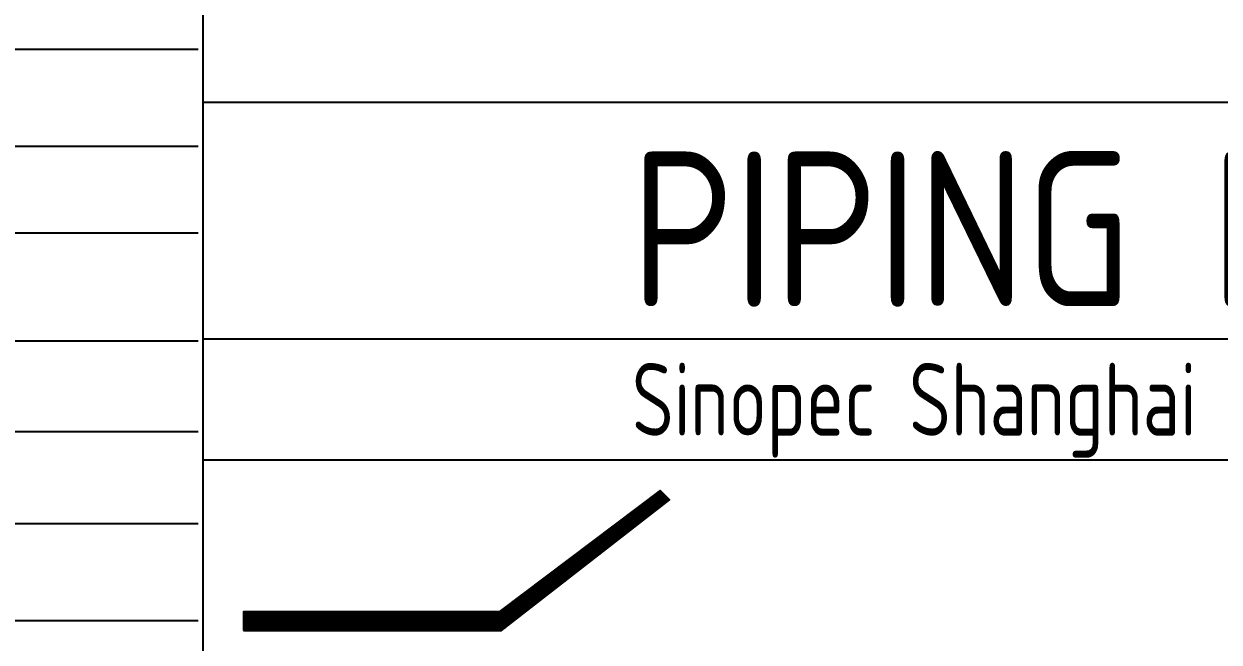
# Model space of a CAD drawing. Extents: x 0 to 594, y 0 to 420.
# Drawn here: x 395.52 to 444.8, y 27.55 to 53.05 of the extents above; entities that cross this region are included whole.
import ezdxf
from ezdxf.enums import TextEntityAlignment as Align

# ---------------------------------------------------------------- set-up
doc = ezdxf.new("R2010")
doc.units = 0
doc.header["$MEASUREMENT"] = 0
doc.linetypes.add('BORDER_2012_SLN$0$8001.Solid', pattern=[0])
doc.layers.add('BORDER_2012_SLN$0$2', color=7, linetype='Continuous')
doc.layers.add('BORDER_2012_SLN$0$BG_Level_1', color=7, linetype='BORDER_2012_SLN$0$8001.Solid', lineweight=25)
doc.layers.add('BORDER_2012_SLN$0$Level_1', color=7, linetype='BORDER_2012_SLN$0$8001.Solid', lineweight=25)
doc.styles.add('BORDER_2012_SLN$0$GOST type A', font='GOST type A')
doc.styles.add('BORDER_2012_SLN$0$GOSTtypeA', font='')
doc.styles.get('BORDER_2012_SLN$0$GOSTtypeA').set_extended_font_data('GOST type A')

# ---------------------------------------------------------------- blocks, each defined once
blk = doc.blocks.new('BORDER_2012_SLN')
at = {"lineweight": -3}
for p, q in [((418.48, 30.578), (421.574, 33.672)), ((418.61, 30.679), (421.691, 33.761)), ((418.87, 30.882), (421.769, 33.781)), ((419, 30.983), (421.784, 33.766)), ((419.26, 31.185), (421.813, 33.737)), ((419.39, 31.286), (421.827, 33.723)), ((419.651, 31.489), (421.856, 33.694)), ((419.781, 31.59), (421.87, 33.68)), ((420.041, 31.792), (421.899, 33.651)), ((420.171, 31.894), (421.914, 33.636)), ((420.431, 32.096), (421.943, 33.607)), ((420.562, 32.197), (421.957, 33.593)), ((420.822, 32.4), (421.986, 33.564)), ((420.952, 32.501), (422.001, 33.55)), ((421.212, 32.703), (422.029, 33.521)), ((417.699, 29.971), (420.869, 33.141)), ((417.829, 30.072), (420.987, 33.23)), ((418.089, 30.274), (421.221, 33.407)), ((418.219, 30.376), (421.339, 33.495)), ((421.342, 32.805), (422.044, 33.506)), ((421.603, 33.007), (422.073, 33.477)), ((421.733, 33.108), (422.087, 33.463)), ((421.993, 33.311), (422.116, 33.434)), ((422.123, 33.412), (422.131, 33.419)), ((416.918, 29.364), (420.165, 32.61)), ((417.048, 29.465), (420.282, 32.698)), ((417.309, 29.667), (420.517, 32.876)), ((417.439, 29.768), (420.634, 32.964)), ((416.137, 28.756), (419.46, 32.079)), ((416.268, 28.858), (419.577, 32.167)), ((416.528, 29.06), (419.812, 32.344)), ((416.658, 29.161), (419.93, 32.433)), ((415.357, 28.149), (418.755, 31.548)), ((415.487, 28.25), (418.873, 31.636)), ((415.747, 28.453), (419.108, 31.813)), ((415.877, 28.554), (419.225, 31.902)), ((415.099, 28.036), (418.168, 31.105)), ((415.157, 28.036), (418.403, 31.282)), ((415.186, 28.036), (418.52, 31.371)), ((414.926, 28.036), (417.464, 30.574)), ((414.984, 28.036), (417.698, 30.751)), ((415.013, 28.036), (417.816, 30.84)), ((415.07, 28.036), (418.051, 31.017)), ((414.81, 28.036), (416.994, 30.22)), ((414.839, 28.036), (417.111, 30.308)), ((414.897, 28.036), (417.346, 30.486)), ((414.637, 28.036), (416.289, 29.689)), ((414.666, 28.036), (416.407, 29.777)), ((414.723, 28.036), (416.642, 29.954)), ((414.752, 28.036), (416.759, 30.043)), ((414.463, 28.036), (415.585, 29.158)), ((414.492, 28.036), (415.702, 29.246)), ((414.55, 28.036), (415.937, 29.423)), ((414.579, 28.036), (416.054, 29.512)), ((404.572, 28.035), (405.343, 28.805)), ((404.572, 28.093), (405.285, 28.805)), ((404.572, 28.179), (405.198, 28.805)), ((404.572, 28.266), (405.111, 28.805)), ((404.572, 28.353), (405.025, 28.805)), ((404.572, 28.44), (404.938, 28.805)), ((404.572, 28.526), (404.851, 28.805)), ((404.572, 28.613), (404.764, 28.805)), ((404.572, 28.7), (404.678, 28.805)), ((404.572, 28.787), (404.591, 28.805)), ((404.572, 28.122), (405.256, 28.805)), ((404.572, 28.208), (405.169, 28.805)), ((404.572, 28.295), (405.083, 28.805)), ((404.572, 28.382), (404.996, 28.805)), ((404.572, 28.469), (404.909, 28.805)), ((404.572, 28.555), (404.822, 28.805)), ((404.572, 28.642), (404.736, 28.805)), ((404.572, 28.729), (404.649, 28.805)), ((404.601, 28.034), (405.372, 28.805)), ((404.658, 28.034), (405.43, 28.805)), ((404.687, 28.034), (405.458, 28.805)), ((404.745, 28.034), (405.516, 28.805)), ((404.774, 28.034), (405.545, 28.805)), ((404.832, 28.034), (405.603, 28.805)), ((404.861, 28.034), (405.632, 28.805)), ((404.919, 28.034), (405.69, 28.805)), ((404.948, 28.034), (405.719, 28.805)), ((405.006, 28.034), (405.777, 28.805)), ((405.034, 28.034), (405.805, 28.805)), ((405.092, 28.034), (405.863, 28.805)), ((405.121, 28.034), (405.892, 28.805)), ((405.179, 28.034), (405.95, 28.805)), ((405.208, 28.034), (405.979, 28.805)), ((405.266, 28.034), (406.037, 28.805)), ((405.295, 28.034), (406.066, 28.805)), ((405.353, 28.034), (406.124, 28.805)), ((405.382, 28.034), (406.152, 28.805)), ((405.439, 28.034), (406.21, 28.805)), ((405.468, 28.034), (406.239, 28.805)), ((405.526, 28.034), (406.297, 28.805)), ((405.555, 28.034), (406.326, 28.805)), ((405.613, 28.034), (406.384, 28.805)), ((405.642, 28.034), (406.413, 28.805)), ((405.7, 28.034), (406.471, 28.805)), ((405.729, 28.034), (406.499, 28.805)), ((405.786, 28.034), (406.557, 28.805)), ((405.815, 28.034), (406.586, 28.805)), ((405.873, 28.034), (406.644, 28.805)), ((405.902, 28.034), (406.673, 28.805)), ((405.96, 28.034), (406.731, 28.805)), ((405.989, 28.034), (406.76, 28.805)), ((406.047, 28.034), (406.818, 28.805)), ((406.076, 28.034), (406.846, 28.805)), ((406.134, 28.035), (406.904, 28.805)), ((406.162, 28.035), (406.933, 28.805)), ((406.22, 28.035), (406.991, 28.805)), ((406.249, 28.035), (407.02, 28.805)), ((406.307, 28.035), (407.078, 28.805)), ((406.336, 28.035), (407.107, 28.805)), ((406.394, 28.035), (407.165, 28.805)), ((406.423, 28.035), (407.193, 28.805)), ((406.481, 28.035), (407.251, 28.805)), ((406.51, 28.035), (407.28, 28.805)), ((406.567, 28.035), (407.338, 28.805)), ((406.596, 28.035), (407.367, 28.805)), ((406.654, 28.035), (407.425, 28.805)), ((406.683, 28.035), (407.454, 28.805)), ((406.741, 28.035), (407.512, 28.805)), ((406.77, 28.035), (407.54, 28.805)), ((406.828, 28.035), (407.598, 28.805)), ((406.857, 28.035), (407.627, 28.805)), ((406.914, 28.035), (407.685, 28.805)), ((406.943, 28.035), (407.714, 28.805)), ((407.001, 28.035), (407.772, 28.805)), ((407.03, 28.035), (407.801, 28.805)), ((407.088, 28.035), (407.859, 28.805)), ((407.117, 28.035), (407.887, 28.805)), ((407.175, 28.035), (407.945, 28.805)), ((407.204, 28.035), (407.974, 28.805)), ((407.261, 28.035), (408.032, 28.805)), ((407.29, 28.035), (408.061, 28.805)), ((407.348, 28.035), (408.119, 28.805)), ((407.377, 28.035), (408.148, 28.805)), ((407.435, 28.035), (408.206, 28.805)), ((407.464, 28.035), (408.234, 28.805)), ((407.522, 28.035), (408.292, 28.805)), ((407.551, 28.035), (408.321, 28.805)), ((407.609, 28.035), (408.379, 28.805)), ((407.637, 28.035), (408.408, 28.805)), ((407.695, 28.035), (408.466, 28.805)), ((407.724, 28.035), (408.495, 28.805)), ((407.782, 28.035), (408.553, 28.805)), ((407.811, 28.035), (408.581, 28.805)), ((407.869, 28.035), (408.639, 28.805)), ((407.898, 28.035), (408.668, 28.805)), ((407.956, 28.035), (408.726, 28.805)), ((407.985, 28.035), (408.755, 28.805)), ((408.042, 28.035), (408.813, 28.805)), ((408.071, 28.035), (408.842, 28.805)), ((408.129, 28.035), (408.9, 28.805)), ((408.158, 28.035), (408.928, 28.805)), ((408.216, 28.035), (408.986, 28.805)), ((408.245, 28.035), (409.015, 28.805)), ((408.303, 28.035), (409.073, 28.805)), ((408.332, 28.035), (409.102, 28.805)), ((408.389, 28.035), (409.16, 28.805)), ((408.418, 28.035), (409.189, 28.805)), ((408.476, 28.035), (409.246, 28.805)), ((408.505, 28.035), (409.275, 28.805)), ((408.563, 28.035), (409.333, 28.805)), ((408.592, 28.035), (409.362, 28.805)), ((408.65, 28.035), (409.42, 28.805)), ((408.679, 28.035), (409.449, 28.805)), ((408.737, 28.035), (409.507, 28.805)), ((408.765, 28.035), (409.536, 28.805)), ((408.823, 28.035), (409.593, 28.805)), ((408.852, 28.035), (409.622, 28.805)), ((408.91, 28.035), (409.68, 28.805)), ((408.939, 28.035), (409.709, 28.805)), ((408.997, 28.035), (409.767, 28.805)), ((409.026, 28.035), (409.796, 28.805)), ((409.084, 28.035), (409.854, 28.805)), ((409.113, 28.035), (409.883, 28.805)), ((409.17, 28.035), (409.94, 28.805)), ((409.199, 28.035), (409.969, 28.805)), ((409.257, 28.035), (410.027, 28.805)), ((409.286, 28.035), (410.056, 28.805)), ((409.344, 28.035), (410.114, 28.805)), ((409.373, 28.035), (410.143, 28.805)), ((409.431, 28.035), (410.201, 28.805)), ((409.46, 28.035), (410.23, 28.805)), ((409.517, 28.035), (410.287, 28.805)), ((409.546, 28.035), (410.316, 28.805)), ((409.604, 28.035), (410.374, 28.805)), ((409.633, 28.035), (410.403, 28.805)), ((409.691, 28.035), (410.461, 28.805)), ((409.72, 28.035), (410.49, 28.805)), ((409.778, 28.035), (410.548, 28.805)), ((409.807, 28.035), (410.577, 28.805)), ((409.864, 28.035), (410.634, 28.805)), ((409.893, 28.035), (410.663, 28.805)), ((409.951, 28.035), (410.721, 28.805)), ((409.98, 28.035), (410.75, 28.805)), ((410.038, 28.035), (410.808, 28.805)), ((410.067, 28.035), (410.837, 28.805)), ((410.125, 28.035), (410.895, 28.805)), ((410.154, 28.035), (410.924, 28.805)), ((410.212, 28.035), (410.981, 28.805)), ((410.24, 28.035), (411.01, 28.805)), ((410.298, 28.035), (411.068, 28.805)), ((410.327, 28.035), (411.097, 28.805)), ((410.385, 28.035), (411.155, 28.805)), ((410.414, 28.035), (411.184, 28.805)), ((410.472, 28.035), (411.242, 28.805)), ((410.501, 28.035), (411.271, 28.805)), ((410.559, 28.035), (411.328, 28.805)), ((410.588, 28.035), (411.357, 28.805)), ((410.645, 28.035), (411.415, 28.805)), ((410.674, 28.035), (411.444, 28.805)), ((410.732, 28.035), (411.502, 28.805)), ((410.761, 28.035), (411.531, 28.805)), ((410.819, 28.035), (411.589, 28.805)), ((410.848, 28.035), (411.618, 28.805)), ((410.906, 28.036), (411.675, 28.805)), ((410.935, 28.036), (411.704, 28.805)), ((410.992, 28.036), (411.762, 28.805)), ((411.021, 28.036), (411.791, 28.805)), ((411.079, 28.036), (411.849, 28.805)), ((411.108, 28.036), (411.878, 28.805)), ((411.166, 28.036), (411.936, 28.805)), ((411.195, 28.036), (411.965, 28.805)), ((411.253, 28.036), (412.022, 28.805)), ((411.282, 28.036), (412.051, 28.805)), ((411.34, 28.036), (412.109, 28.805)), ((411.368, 28.036), (412.138, 28.805)), ((411.426, 28.036), (412.196, 28.805)), ((411.455, 28.036), (412.225, 28.805)), ((411.513, 28.036), (412.283, 28.805)), ((411.542, 28.036), (412.312, 28.805)), ((411.6, 28.036), (412.369, 28.805)), ((411.629, 28.036), (412.398, 28.805)), ((411.687, 28.036), (412.456, 28.805)), ((411.716, 28.036), (412.485, 28.805)), ((411.773, 28.036), (412.543, 28.805)), ((411.802, 28.036), (412.572, 28.805)), ((411.86, 28.036), (412.63, 28.805)), ((411.889, 28.036), (412.659, 28.805)), ((411.947, 28.036), (412.716, 28.805)), ((411.976, 28.036), (412.745, 28.805)), ((412.034, 28.036), (412.803, 28.805)), ((412.063, 28.036), (412.832, 28.805)), ((412.12, 28.036), (412.89, 28.805)), ((412.149, 28.036), (412.919, 28.805)), ((412.207, 28.036), (412.977, 28.805)), ((412.236, 28.036), (413.006, 28.805)), ((412.294, 28.036), (413.063, 28.805)), ((412.323, 28.036), (413.092, 28.805)), ((412.381, 28.036), (413.15, 28.805)), ((412.41, 28.036), (413.179, 28.805)), ((412.467, 28.036), (413.237, 28.805)), ((412.496, 28.036), (413.266, 28.805)), ((412.554, 28.036), (413.324, 28.805)), ((412.583, 28.036), (413.353, 28.805)), ((412.641, 28.036), (413.41, 28.805)), ((412.67, 28.036), (413.439, 28.805)), ((412.728, 28.036), (413.497, 28.805)), ((412.757, 28.036), (413.526, 28.805)), ((412.815, 28.036), (413.584, 28.805)), ((412.843, 28.036), (413.613, 28.805)), ((412.901, 28.036), (413.671, 28.805)), ((412.93, 28.036), (413.7, 28.805)), ((412.988, 28.036), (413.757, 28.805)), ((413.017, 28.036), (413.786, 28.805)), ((413.075, 28.036), (413.844, 28.805)), ((413.104, 28.036), (413.873, 28.805)), ((413.162, 28.036), (413.931, 28.805)), ((413.191, 28.036), (413.96, 28.805)), ((413.248, 28.036), (414.018, 28.805)), ((413.277, 28.036), (414.047, 28.805)), ((413.335, 28.036), (414.104, 28.805)), ((413.364, 28.036), (414.133, 28.805)), ((413.422, 28.036), (414.191, 28.805)), ((413.451, 28.036), (414.22, 28.805)), ((413.509, 28.036), (414.278, 28.805)), ((413.538, 28.036), (414.307, 28.805)), ((413.595, 28.036), (414.365, 28.805)), ((413.624, 28.036), (414.394, 28.805)), ((413.682, 28.036), (414.451, 28.805)), ((413.711, 28.036), (414.48, 28.805)), ((413.769, 28.036), (414.538, 28.805)), ((413.798, 28.036), (414.567, 28.805)), ((413.856, 28.036), (414.625, 28.805)), ((413.885, 28.036), (414.654, 28.805)), ((413.943, 28.036), (414.712, 28.805)), ((413.971, 28.036), (414.741, 28.805)), ((414.029, 28.036), (414.798, 28.805)), ((414.058, 28.036), (414.827, 28.805)), ((414.116, 28.036), (414.885, 28.805)), ((414.145, 28.036), (414.914, 28.805)), ((414.203, 28.036), (414.972, 28.805)), ((414.232, 28.036), (415.001, 28.805)), ((414.29, 28.036), (415.059, 28.805)), ((414.319, 28.036), (415.088, 28.805)), ((414.376, 28.036), (415.232, 28.892)), ((414.405, 28.036), (415.35, 28.981))]:
    blk.add_line(p, q, dxfattribs=at)
at = {"linetype": 'BORDER_2012_SLN$0$8001.Solid', "lineweight": 25, "flags": 128}
blk.add_lwpolyline([(404.572, 28.034), (415.212, 28.036), (422.132, 33.418), (421.747, 33.803), (415.117, 28.805), (404.572, 28.805), (404.572, 28.034)], dxfattribs=at)
at = {"layer": 'BORDER_2012_SLN$0$2'}
for p, q in [((402.905, 49.817), (588.6, 49.817)), ((402.905, 40.067), (588.6, 40.067)), ((402.905, 35.067), (491.985, 35.067))]:
    blk.add_line(p, q, dxfattribs=at)
at = {"layer": 'BORDER_2012_SLN$0$BG_Level_1', "color": 7, "lineweight": -3}
for p, q in [((402.705, 52), (29.105, 52)), ((402.705, 47.992), (29.157, 48.008)), ((402.705, 44.413), (29.175, 44.419)), ((402.705, 39.963), (29.145, 40.066))]:
    blk.add_line(p, q, dxfattribs=at)
at = {"layer": 'BORDER_2012_SLN$0$Level_1', "color": 7, "lineweight": -3}
for p, q in [((402.905, 7.5), (402.905, 412.5)), ((402.705, 36.226), (29.154, 36.226)), ((402.705, 32.426), (25.4, 32.426)), ((402.705, 28.426), (29.172, 28.426))]:
    blk.add_line(p, q, dxfattribs=at)
at = {"layer": 'BORDER_2012_SLN$0$2', "style": 'BORDER_2012_SLN$0$GOSTtypeA', "width": 0.9}
blk.add_text('Sinopec Shanghai Engineering Co.,LTD ', height=3, dxfattribs=at).set_placement((446.81, 36.067), align=Align.CENTER)
at = {"layer": 'BORDER_2012_SLN$0$BG_Level_1', "color": 7, "style": 'BORDER_2012_SLN$0$GOST type A'}
blk.add_text('PIPING ISOMETRIC', height=6.4, dxfattribs=at).set_placement((420.547, 41.388))

msp = doc.modelspace()

# ---------------------------------------------------------------- block references
at = {"linetype": 'Continuous'}
msp.add_blockref('BORDER_2012_SLN', (0, 0), dxfattribs=at)

doc.saveas('drawing.dxf')
